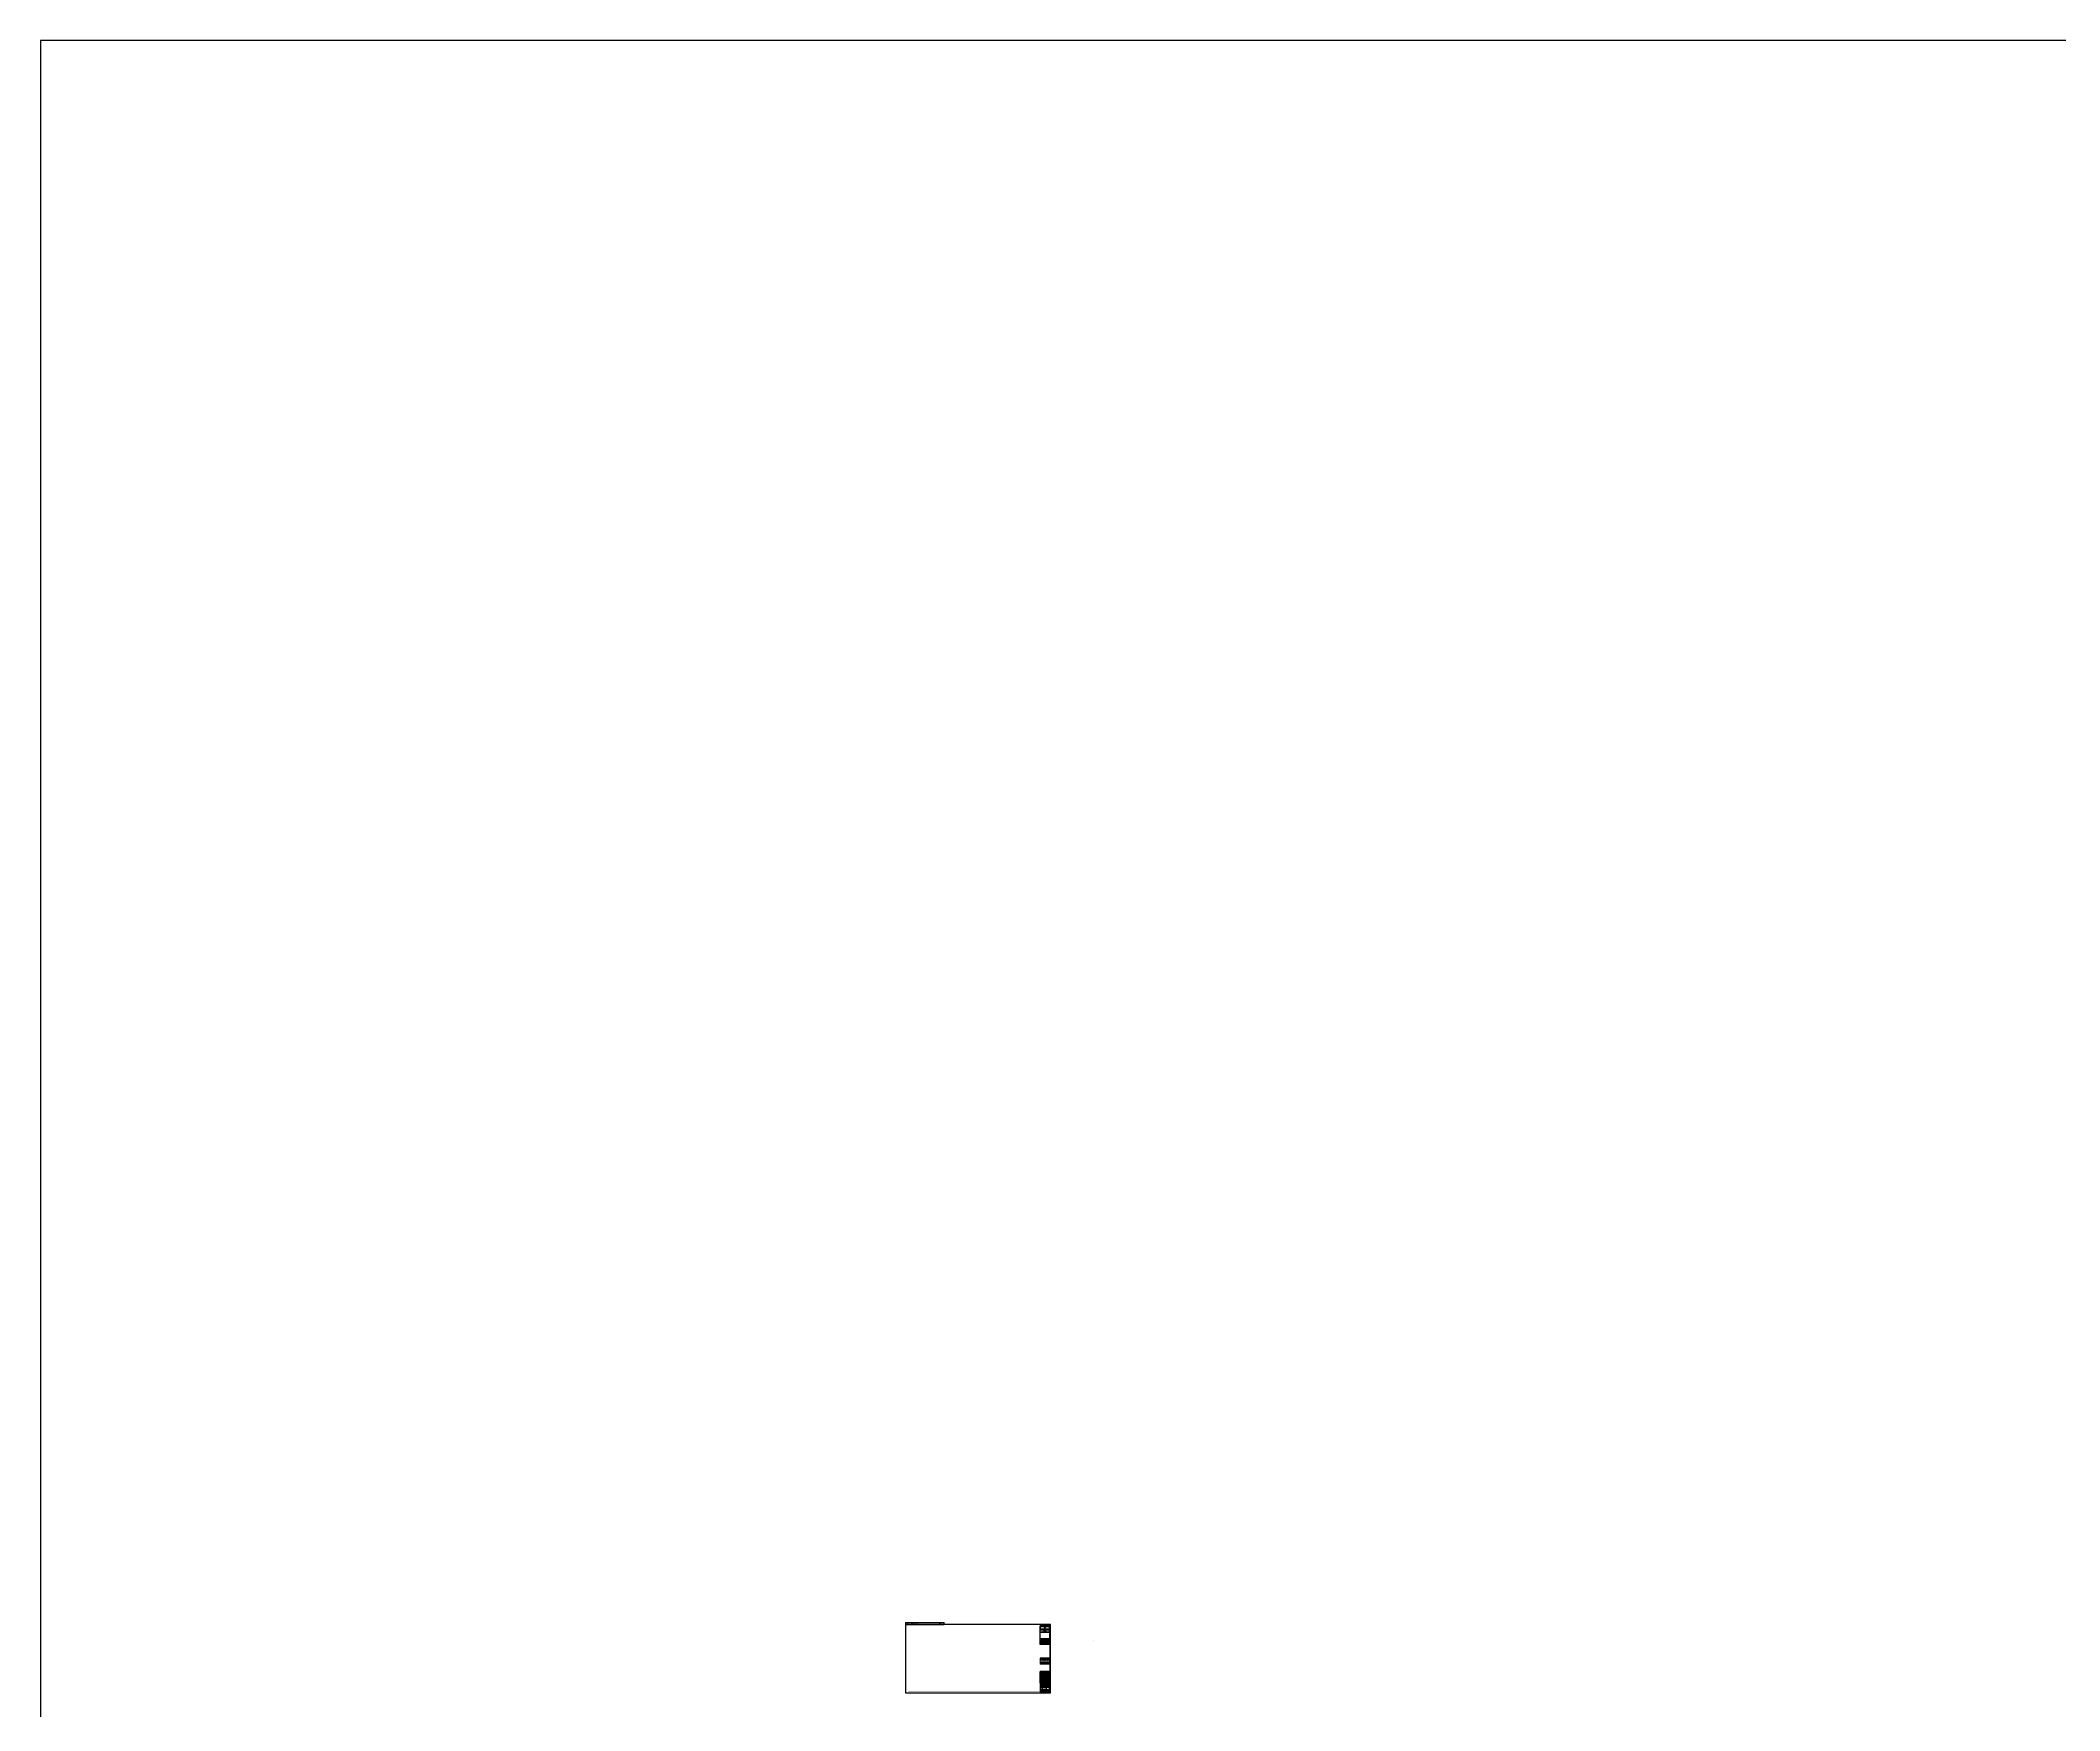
# Model space of a CAD drawing. Extents: x -624355 to 2378000, y 0 to 1700000.
# Drawn here: x 0 to 876823, y 974670 to 1700000 of the extents above; entities that cross this region are included whole.
import ezdxf
from ezdxf.enums import TextEntityAlignment as Align

# ---------------------------------------------------------------- set-up
doc = ezdxf.new("R2010")
doc.units = 0
doc.header["$LTSCALE"] = 1000
doc.header["$MEASUREMENT"] = 0
doc.layers.get('0').update_dxf_attribs({"linetype": 'CONTINUOUS'})
for name, color, linetype in [('C-SHET-LOGO', 7, 'CONTINUOUS'), ('C-SHET-SHET', 144, 'CONTINUOUS'), ('C-XREF-INT', 7, 'CONTINUOUS')]:
    doc.layers.add(name, color=color, linetype=linetype)
doc.layers.add('C-XREF-SLCT', color=7, linetype='CONTINUOUS', plot=False)
doc.layers.add('内框', color=8, linetype='CONTINUOUS', plot=False)
doc.layers.get('C-XREF-INT').off()
doc.styles.add('Acs', font='', dxfattribs={"width": 0.7})
doc.styles.get("Standard").update_dxf_attribs({"font": '', "width": 0.7})
doc.styles.add('STYLEP4', font='GOTHIC.TTF')
doc.styles.add('TH-STYLE1', font='', dxfattribs={"width": 0.7})
doc.styles.add('TH-STYLE2', font='', dxfattribs={"width": 0.7})
doc.styles.add('TH-STYLEP5', font='')
doc.styles.add('TuKuang', font='', dxfattribs={"width": 1.1})
doc.styles.add('黑体', font='simhei.ttf')
doc.styles.get('Acs').set_extended_font_data('SimSun')
doc.styles.get('Standard').set_extended_font_data('SimSun')
doc.styles.get('TH-STYLE1').set_extended_font_data('SimSun')
doc.styles.get('TH-STYLE2').set_extended_font_data('SimSun')
doc.styles.get('TH-STYLEP5').set_extended_font_data('SimSun')
doc.styles.get('TuKuang').set_extended_font_data('SimSun')

# ---------------------------------------------------------------- blocks, each defined once
blk = doc.blocks.new('AcsAcadShareArea')
blk.add_lwpolyline([(0, 0), (118900, 0), (118900, 85000), (0, 85000)], close=True)
at = {"style": 'Acs', "width": 0.8}
blk.add_attdef('唯一编号', (7537, 861), '', height=1000, dxfattribs=at)
blk = doc.blocks.new('THAPE_A1L2_inner')
blk.add_line((1251, 527), (1251, 555))
at = {"layer": '内框'}
for p, q in [((0, 612), (0, 594)), ((0, 612), (336, 612)), ((0, 594), (56, 594)), ((32, 594), (0, 594)), ((96, 594), (32, 594)), ((56, 594), (56, 612)), ((56, 612), (56, 594)), ((56, 594), (298, 594)), ((224, 594), (96, 594)), ((336, 594), (224, 594)), ((298, 594), (298, 612)), ((298, 612), (298, 594)), ((298, 594), (336, 594)), ((336, 594), (336, 612))]:
    blk.add_line(p, q, dxfattribs=at)
blk.add_lwpolyline([(0, 0), (1261, 0), (1261, 594), (0, 594)], close=True, dxfattribs=at)
at = {"layer": '内框', "const_width": 1.4}
blk.add_lwpolyline([(25, 584), (25, 10), (1251, 10), (1251, 584)], close=True, dxfattribs=at)
at = {"layer": '内框', "const_width": 0.5}
blk.add_lwpolyline([(1171, 584), (1171, 10)], dxfattribs=at)
at = {"layer": '内框', "style": '黑体', "width": 0.8}
for s, p in [('内框名称：', (5, 599)), ('A1L2', (302, 599))]:
    blk.add_text(s, height=8, dxfattribs=at).set_placement(p)
blk.add_attdef('内框名称', (59, 599), '', height=8, dxfattribs=at)
blk = doc.blocks.new('TH')
at = {"linetype": 'Continuous'}
h = blk.add_hatch(color=256, dxfattribs=at)
h.dxf.hatch_style = 1
h.paths.add_polyline_path([(2.8, 2.8), (2.8, 3), (1.8, 3), (1.2, 3), (0.2, 3), (0.2, 2.8), (0.2, 2.8), (0.2, 2.6), (0.6, 2.6), (0.8, 2.6), (1.2, 2.6), (1.2, 2.3), (1.2, 2.2), (1.2, 1.9), (0.7, 1.9), (0.5, 1.9), (0, 1.9), (0, 1.5), (0.7, 1.5), (1.1, 1.5), (1.1, 1.5), (1.1, 1.4), (1.1, 1.4), (1, 1.3), (1, 1.3), (1, 1.3), (1, 1.2), (0.9, 1.2), (0.9, 1.1), (0.7, 0.9), (0.7, 0.9), (0.6, 0.8), (0.6, 0.8), (0.5, 0.7), (0.4, 0.7), (0.3, 0.6), (0.3, 0.6), (0.3, 0.6), (0, 0.5), (0, 0), (0.1, 0), (0.2, 0.1), (0.3, 0.1), (0.4, 0.2), (0.4, 0.2), (0.5, 0.2), (0.6, 0.3), (0.6, 0.3), (0.7, 0.3), (0.8, 0.4), (0.9, 0.5), (1, 0.6), (1.1, 0.6), (1.1, 0.7), (1.2, 0.8), (1.3, 0.9), (1.3, 0.9), (1.4, 1.1), (1.4, 1.1), (1.5, 1.2), (1.6, 1.1), (1.6, 1), (1.6, 1), (1.7, 0.9), (1.7, 0.9), (1.9, 0.7), (1.9, 0.6), (2, 0.6), (2.1, 0.5), (2.1, 0.5), (2.2, 0.4), (2.3, 0.3), (2.4, 0.3), (2.4, 0.3), (2.5, 0.2), (2.6, 0.2), (2.6, 0.2), (2.7, 0.1), (2.8, 0.1), (2.8, 0), (3, 0), (3, 0.2), (3, 0.3), (3, 0.5), (2.8, 0.6), (2.7, 0.6), (2.7, 0.6), (2.6, 0.7), (2.6, 0.7), (2.5, 0.7), (2.4, 0.8), (2.4, 0.8), (2.3, 0.9), (2.2, 0.9), (2.2, 1), (2.2, 1), (2.1, 1.1), (2, 1.2), (2, 1.3), (1.9, 1.4), (1.9, 1.4), (1.8, 1.5), (3, 1.5), (3, 1.9), (2.5, 1.9), (2.2, 1.9), (1.7, 1.9), (1.7, 2.6), (2.2, 2.6), (2.4, 2.6), (2.8, 2.6), (2.8, 2.8)])
h = blk.add_hatch(color=256, dxfattribs=at)
h.dxf.hatch_style = 1
h.paths.add_polyline_path([(4.1, 2.6), (4.1, 2.9), (4.1, 3), (4, 3), (3.9, 3), (3.7, 3), (3.7, 2.9), (3.7, 2.9), (3.7, 2.9), (3.7, 2.6), (3.6, 2.6), (3.6, 2.5), (3.6, 2.4), (3.6, 2.3), (3.5, 2.2), (3.5, 2.2), (3.3, 2), (3.3, 1.8), (3.3, 1.8), (3.3, 1.5), (3.5, 1.6), (3.6, 1.7), (3.6, 1.6), (3.6, 1.5), (3.6, 1.3), (4.1, 1.3), (4.1, 1.8), (4.1, 2.1)])
h = blk.add_hatch(color=256, dxfattribs=at)
h.dxf.hatch_style = 1
h.paths.add_polyline_path([(6.3, 0.9), (6.3, 1.1), (5.8, 1.1), (5.6, 1.1), (5.1, 1.1), (5.1, 1.3), (4.6, 1.3), (4.6, 1.1), (3.3, 1.1), (3.3, 0.7), (4.1, 0.7), (4.6, 0.7), (4.6, 0), (5.1, 0), (5.1, 0.7), (5.6, 0.7), (5.8, 0.7), (6.3, 0.7), (6.3, 0.8)])
h = blk.add_hatch(color=256, dxfattribs=at)
h.dxf.hatch_style = 1
h.paths.add_polyline_path([(5.5, 2.2), (5.5, 2.2), (5.5, 2.2), (5.6, 2.3), (5.7, 2.3), (5.8, 2.4), (5.9, 2.5), (5.9, 2.5), (6, 2.6), (6.2, 2.8), (6.2, 2.9), (6.2, 2.9), (6.2, 3), (6, 3), (5.9, 3), (5.7, 3), (5.6, 2.8), (5.6, 2.8), (5.5, 2.7), (5.5, 2.7), (5.4, 2.6), (5.4, 2.6), (5.2, 2.5), (5.2, 2.7), (5.2, 2.8), (5.2, 3), (5, 3), (4.9, 3), (4.8, 3), (4.8, 2.7), (4.8, 2.5), (4.8, 2.2), (4.7, 2.2), (4.7, 2.2), (4.6, 2.2), (4.5, 2.1), (4.5, 2.1), (4.3, 2.1), (4.3, 1.9), (4.3, 1.8), (4.3, 1.7), (4.4, 1.7), (4.5, 1.7), (4.6, 1.7), (4.6, 1.8), (4.7, 1.8), (4.8, 1.8), (4.8, 1.7), (4.8, 1.7), (4.8, 1.7), (4.8, 1.6), (4.8, 1.6), (4.9, 1.6), (4.9, 1.5), (4.9, 1.5), (5, 1.5), (5, 1.5), (5.1, 1.4), (5.5, 1.4), (5.7, 1.4), (6.1, 1.4), (6.1, 1.4), (6.2, 1.5), (6.3, 1.5), (6.3, 1.7), (6.3, 1.7), (6.3, 1.9), (6.2, 1.8), (6.2, 1.8), (6.1, 1.8), (6.1, 1.8), (5.8, 1.8), (5.6, 1.8), (5.4, 1.8), (5.3, 1.8), (5.3, 1.8), (5.2, 1.8), (5.2, 1.9), (5.2, 1.9), (5.2, 1.9), (5.2, 1.9), (5.2, 2), (5.2, 2), (5.3, 2.1), (5.3, 2.1)])
h = blk.add_hatch(color=256, dxfattribs=at)
h.dxf.hatch_style = 1
h.paths.add_polyline_path([(8.2, 2.5), (8.7, 2.5), (9, 2.5), (9, 2.9), (6.8, 2.9), (6.8, 2.5), (7.7, 2.5), (7.7, 1.5), (7.7, 1), (7.7, 0), (8.2, 0), (8.2, 1), (8.2, 1.5)])
h = blk.add_hatch(color=256, dxfattribs=at)
h.dxf.hatch_style = 1
h.paths.add_polyline_path([(9.8, 3), (9.3, 3), (9.3, 2.5), (9.8, 2.5)])
h = blk.add_hatch(color=256, dxfattribs=at)
h.dxf.hatch_style = 1
h.paths.add_polyline_path([(9.8, 2), (9.3, 2), (9.3, 1.2), (9.3, 0), (9.8, 0)])
h = blk.add_hatch(color=256, dxfattribs=at)
h.dxf.hatch_style = 1
h.paths.add_polyline_path([(11.5, 2), (11.5, 2), (11.5, 2), (11.5, 2), (11.5, 2), (11.5, 2), (11.5, 2), (11.4, 2), (11.4, 2), (11.4, 2), (11.4, 2), (11.4, 2), (11.4, 2), (11.4, 2), (11.4, 2), (11.3, 2), (11.3, 2), (11.3, 2), (11.3, 2), (11.3, 2.1), (11.3, 2.1), (11.2, 2.1), (11.2, 2.1), (11.2, 2.1), (11.2, 2.1), (11.1, 2.1), (11.1, 2.1), (10.9, 2.1), (10.9, 2.1), (10.8, 2.1), (10.8, 2.1), (10.7, 2.1), (10.7, 2.1), (10.6, 2.1), (10.6, 2.1), (10.6, 2), (10.6, 2), (10.6, 2), (10.5, 2), (10.5, 2), (10.5, 2), (10.4, 2), (10.4, 2), (10.4, 2), (10.4, 2), (10.4, 2), (10.4, 2), (10.3, 2), (10.3, 2), (10.3, 2), (10.3, 1.6), (10.3, 1.6), (10.3, 1.6), (10.4, 1.6), (10.4, 1.6), (10.4, 1.6), (10.4, 1.6), (10.4, 1.6), (10.4, 1.6), (10.4, 1.6), (10.5, 1.6), (10.5, 1.6), (10.5, 1.6), (10.5, 1.7), (10.5, 1.7), (10.6, 1.7), (10.6, 1.7), (10.6, 1.7), (10.6, 1.7), (10.7, 1.7), (10.8, 1.7), (10.8, 1.7), (10.8, 1.7), (11, 1.7), (11, 1.7), (11.1, 1.7), (11.1, 1.7), (11.1, 1.7), (11.1, 1.7), (11.2, 1.7), (11.2, 1.7), (11.2, 1.7), (11.2, 1.7), (11.2, 1.6), (11.2, 1.6), (11.2, 1.6), (11.2, 1.6), (11.2, 1.6), (11.2, 1.6), (11.2, 1.6), (11.2, 1.6), (11.2, 1.6), (11.3, 1.6), (11.3, 1.6), (11.3, 1.6), (11.3, 1.6), (11.3, 1.6), (11.3, 1.5), (11.3, 1.5), (11.3, 1.5), (11.3, 1.5), (11.3, 1.5), (11.3, 1.4), (11.3, 1.3), (11.2, 1.3), (11.1, 1.3), (10.9, 1.3), (10.9, 1.3), (10.8, 1.3), (10.8, 1.3), (10.7, 1.3), (10.7, 1.3), (10.6, 1.2), (10.6, 1.2), (10.6, 1.2), (10.6, 1.2), (10.6, 1.2), (10.6, 1.2), (10.5, 1.2), (10.5, 1.2), (10.5, 1.2), (10.5, 1.2), (10.5, 1.2), (10.5, 1.2), (10.5, 1.2), (10.4, 1.2), (10.4, 1.2), (10.4, 1.2), (10.4, 1.2), (10.4, 1.2), (10.4, 1.2), (10.4, 1.1), (10.4, 1.1), (10.4, 1.1), (10.3, 1.1), (10.3, 1.1), (10.3, 1.1), (10.3, 1.1), (10.3, 1.1), (10.3, 1.1), (10.3, 1.1), (10.3, 1.1), (10.3, 1.1), (10.3, 1.1), (10.3, 1.1), (10.3, 1.1), (10.3, 1.1), (10.2, 1.1), (10.2, 1.1), (10.2, 1), (10.2, 1), (10.2, 1), (10.2, 1), (10.2, 1), (10.2, 1), (10.2, 1), (10.2, 1), (10.2, 1), (10.2, 1), (10.2, 1), (10.2, 1), (10.2, 1), (10.2, 0.9), (10.1, 0.9), (10.1, 0.9), (10.1, 0.9), (10.1, 0.9), (10.1, 0.9), (10.1, 0.9), (10.1, 0.8), (10.1, 0.8), (10.1, 0.8), (10.1, 0.8), (10.1, 0.8), (10.1, 0.7), (10.1, 0.5), (10.1, 0.5), (10.1, 0.5), (10.1, 0.4), (10.1, 0.4), (10.1, 0.4), (10.1, 0.4), (10.1, 0.4), (10.1, 0.4), (10.1, 0.3), (10.1, 0.3), (10.1, 0.3), (10.1, 0.3), (10.1, 0.3), (10.1, 0.3), (10.2, 0.3), (10.2, 0.3), (10.2, 0.3), (10.2, 0.3), (10.2, 0.2), (10.2, 0.2), (10.2, 0.2), (10.2, 0.2), (10.2, 0.2), (10.2, 0.2), (10.2, 0.2), (10.2, 0.2), (10.2, 0.2), (10.2, 0.2), (10.2, 0.2), (10.2, 0.2), (10.2, 0.2), (10.2, 0.2), (10.3, 0.2), (10.3, 0.2), (10.3, 0.1), (10.3, 0.1), (10.3, 0.1), (10.3, 0.1), (10.3, 0.1), (10.3, 0.1), (10.3, 0.1), (10.3, 0.1), (10.3, 0.1), (10.3, 0.1), (10.3, 0.1), (10.4, 0.1), (10.4, 0.1), (10.4, 0.1), (10.4, 0.1), (10.4, 0.1), (10.4, 0.1), (10.4, 0), (10.4, 0), (10.4, 0), (10.5, 0), (10.5, 0), (10.5, 0), (10.5, 0), (10.5, 0), (10.6, 0), (10.8, 0), (10.9, 0), (10.9, 0), (11, 0), (11, 0), (11, 0), (11.1, 0), (11.1, 0), (11.1, 0.1), (11.1, 0.1), (11.1, 0.1), (11.1, 0.1), (11.1, 0.1), (11.1, 0.1), (11.1, 0.1), (11.2, 0.1), (11.2, 0.1), (11.2, 0.1), (11.2, 0.1), (11.2, 0.1), (11.2, 0.1), (11.2, 0.1), (11.2, 0.1), (11.2, 0.1), (11.2, 0.1), (11.2, 0.1), (11.3, 0.2), (11.3, 0.2), (11.3, 0.2), (11.3, 0.2), (11.3, 0.2), (11.3, 0.2), (11.3, 0.2), (11.3, 0.2), (11.3, 0.2), (11.4, 0.2), (11.4, 0), (11.8, 0), (11.8, 1.3), (11.8, 1.3), (11.8, 1.4), (11.8, 1.4), (11.8, 1.5), (11.8, 1.5), (11.8, 1.5), (11.8, 1.5), (11.8, 1.5), (11.8, 1.6), (11.8, 1.6), (11.8, 1.6), (11.8, 1.6), (11.7, 1.6), (11.7, 1.6), (11.7, 1.7), (11.7, 1.7), (11.7, 1.7), (11.7, 1.7), (11.7, 1.7), (11.7, 1.7), (11.7, 1.7), (11.7, 1.7), (11.7, 1.8), (11.7, 1.8), (11.7, 1.8), (11.7, 1.8), (11.7, 1.8), (11.7, 1.8), (11.7, 1.8), (11.7, 1.8), (11.6, 1.8), (11.6, 1.8), (11.6, 1.8), (11.6, 1.8), (11.6, 1.9), (11.6, 1.9), (11.6, 1.9), (11.6, 1.9), (11.6, 1.9), (11.6, 1.9), (11.6, 1.9), (11.6, 1.9), (11.6, 1.9), (11.6, 1.9), (11.6, 1.9), (11.5, 1.9), (11.5, 1.9), (11.5, 1.9), (11.5, 1.9)])
h.paths.add_polyline_path([(11, 0.9), (11.3, 0.9), (11.3, 0.8), (11.3, 0.7), (11.3, 0.7), (11.3, 0.7), (11.3, 0.7), (11.3, 0.6), (11.3, 0.6), (11.2, 0.6), (11.2, 0.6), (11.2, 0.6), (11.2, 0.6), (11.2, 0.6), (11.2, 0.6), (11.2, 0.6), (11.2, 0.6), (11.2, 0.5), (11.2, 0.5), (11.2, 0.5), (11.2, 0.5), (11.2, 0.5), (11.2, 0.5), (11.2, 0.5), (11.2, 0.5), (11.2, 0.5), (11.2, 0.5), (11.1, 0.5), (11.1, 0.5), (11.1, 0.5), (11.1, 0.5), (11.1, 0.5), (11.1, 0.5), (11.1, 0.5), (11, 0.4), (11, 0.4), (11, 0.4), (10.9, 0.4), (10.9, 0.4), (10.8, 0.4), (10.8, 0.4), (10.8, 0.4), (10.7, 0.4), (10.7, 0.4), (10.7, 0.4), (10.7, 0.5), (10.7, 0.5), (10.6, 0.5), (10.6, 0.5), (10.6, 0.5), (10.6, 0.5), (10.6, 0.5), (10.6, 0.5), (10.6, 0.5), (10.6, 0.5), (10.6, 0.5), (10.6, 0.6), (10.6, 0.6), (10.6, 0.6), (10.6, 0.7), (10.6, 0.7), (10.6, 0.7), (10.6, 0.7), (10.6, 0.7), (10.6, 0.7), (10.6, 0.8), (10.6, 0.8), (10.6, 0.8), (10.6, 0.8), (10.6, 0.8), (10.6, 0.8), (10.6, 0.8), (10.6, 0.8), (10.6, 0.8), (10.7, 0.8), (10.7, 0.8), (10.7, 0.8), (10.7, 0.9), (10.7, 0.9), (10.8, 0.9), (10.8, 0.9), (10.8, 0.9), (10.8, 0.9), (10.9, 0.9), (10.9, 0.9), (11, 0.9)], flags=16)
h = blk.add_hatch(color=256, dxfattribs=at)
h.dxf.hatch_style = 1
h.paths.add_polyline_path([(12.7, 1.5), (12.7, 1.5), (12.7, 1.5), (12.7, 1.5), (12.7, 1.5), (12.7, 1.5), (12.7, 1.5), (12.7, 1.5), (12.7, 1.5), (12.8, 1.6), (12.8, 1.6), (12.8, 1.6), (12.8, 1.6), (12.8, 1.6), (12.8, 1.6), (12.8, 1.6), (12.8, 1.6), (12.8, 1.6), (12.8, 1.6), (12.9, 1.6), (12.9, 1.7), (12.9, 1.7), (12.9, 1.7), (12.9, 1.7), (12.9, 1.7), (12.9, 1.7), (12.9, 1.7), (13, 1.7), (13, 1.7), (13.1, 1.7), (13.1, 1.7), (13.2, 1.7), (13.2, 1.7), (13.2, 1.7), (13.3, 1.7), (13.3, 1.7), (13.3, 1.7), (13.3, 1.7), (13.3, 1.7), (13.3, 1.7), (13.3, 1.7), (13.3, 1.7), (13.3, 1.7), (13.3, 1.6), (13.3, 1.6), (13.4, 1.6), (13.4, 1.6), (13.4, 1.6), (13.4, 1.6), (13.4, 1.6), (13.4, 1.6), (13.4, 1.6), (13.4, 1.6), (13.4, 1.6), (13.4, 1.6), (13.4, 1.6), (13.4, 1.6), (13.4, 1.5), (13.4, 1.5), (13.4, 1.4), (13.4, 0), (13.9, 0), (13.9, 1.4), (13.9, 1.5), (13.9, 1.5), (13.9, 1.6), (13.9, 1.6), (13.9, 1.6), (13.9, 1.6), (13.9, 1.7), (13.9, 1.7), (13.9, 1.7), (13.9, 1.7), (13.9, 1.7), (13.9, 1.7), (13.9, 1.7), (13.9, 1.7), (13.9, 1.8), (13.9, 1.8), (13.8, 1.8), (13.8, 1.8), (13.8, 1.8), (13.8, 1.8), (13.8, 1.8), (13.8, 1.8), (13.8, 1.8), (13.8, 1.8), (13.8, 1.8), (13.8, 1.8), (13.8, 1.9), (13.8, 1.9), (13.8, 1.9), (13.8, 1.9), (13.8, 1.9), (13.8, 1.9), (13.8, 1.9), (13.8, 1.9), (13.8, 1.9), (13.7, 1.9), (13.7, 1.9), (13.7, 1.9), (13.7, 1.9), (13.7, 1.9), (13.7, 1.9), (13.7, 1.9), (13.7, 1.9), (13.7, 2), (13.7, 2), (13.7, 2), (13.7, 2), (13.7, 2), (13.7, 2), (13.6, 2), (13.6, 2), (13.6, 2), (13.6, 2), (13.6, 2), (13.6, 2), (13.6, 2), (13.6, 2), (13.6, 2), (13.6, 2), (13.5, 2), (13.5, 2), (13.5, 2), (13.5, 2.1), (13.4, 2.1), (13.4, 2.1), (13.4, 2.1), (13.4, 2.1), (13.3, 2.1), (13.3, 2.1), (13.2, 2.1), (13.1, 2.1), (13.1, 2.1), (13, 2.1), (13, 2.1), (13, 2.1), (13, 2.1), (13, 2), (13, 2), (12.9, 2), (12.9, 2), (12.9, 2), (12.9, 2), (12.9, 2), (12.9, 2), (12.9, 2), (12.9, 2), (12.8, 2), (12.8, 2), (12.8, 2), (12.8, 2), (12.8, 2), (12.8, 2), (12.8, 2), (12.8, 2), (12.8, 1.9), (12.7, 1.9), (12.7, 1.9), (12.7, 1.9), (12.7, 1.9), (12.7, 1.9), (12.7, 1.9), (12.7, 2), (12.2, 2), (12.2, 0), (12.7, 0)])
h = blk.add_hatch(color=256, dxfattribs=at)
h.dxf.hatch_style = 1
h.paths.add_polyline_path([(15.2, 1.7), (15.2, 1.7), (15.3, 1.7), (15.3, 1.7), (15.3, 1.7), (15.4, 1.7), (15.4, 1.7), (15.4, 1.7), (15.4, 1.7), (15.4, 1.7), (15.5, 1.7), (15.5, 1.6), (15.5, 1.6), (15.5, 1.6), (15.5, 1.6), (15.5, 1.6), (15.5, 1.6), (15.5, 1.6), (15.5, 1.6), (15.5, 1.6), (15.5, 1.6), (15.5, 1.6), (15.5, 1.6), (15.5, 1.5), (15.5, 1.5), (15.5, 0), (16, 0), (16, 1.5), (16, 1.5), (16, 1.6), (16, 1.6), (16, 1.6), (16, 1.6), (16, 1.7), (16, 1.7), (16, 1.7), (16, 1.7), (16, 1.7), (16, 1.7), (16, 1.8), (16, 1.8), (15.9, 1.8), (15.9, 1.8), (15.9, 1.8), (15.9, 1.8), (15.9, 1.8), (15.9, 1.8), (15.9, 1.9), (15.9, 1.9), (15.9, 1.9), (15.9, 1.9), (15.9, 1.9), (15.9, 1.9), (15.9, 1.9), (15.9, 1.9), (15.9, 1.9), (15.9, 1.9), (15.9, 1.9), (15.9, 1.9), (15.9, 1.9), (15.9, 1.9), (15.8, 1.9), (15.8, 1.9), (15.8, 1.9), (15.8, 2), (15.8, 2), (15.8, 2), (15.8, 2), (15.7, 2), (15.7, 2), (15.7, 2), (15.7, 2), (15.7, 2), (15.7, 2), (15.7, 2), (15.6, 2), (15.6, 2.1), (15.6, 2.1), (15.6, 2.1), (15.6, 2.1), (15.5, 2.1), (15.5, 2.1), (15.4, 2.1), (15.3, 2.1), (15.3, 2.1), (15.2, 2.1), (15.2, 2.1), (15.2, 2.1), (15.2, 2.1), (15.1, 2.1), (15.1, 2.1), (15.1, 2), (15.1, 2), (15, 2), (15, 2), (15, 2), (15, 2), (15, 2), (15, 2), (14.9, 2), (14.9, 2), (14.9, 2), (14.9, 2), (14.9, 2), (14.9, 1.9), (14.9, 1.9), (14.9, 1.9), (14.8, 1.9), (14.8, 1.9), (14.8, 1.9), (14.8, 1.9), (14.8, 1.9), (14.8, 2.9), (14.3, 2.9), (14.3, 0), (14.8, 0), (14.8, 1.4), (14.8, 1.5), (14.8, 1.5), (14.8, 1.5), (14.9, 1.5), (14.9, 1.6), (14.9, 1.6), (14.9, 1.6), (14.9, 1.6), (14.9, 1.6), (14.9, 1.6), (14.9, 1.6), (14.9, 1.6), (14.9, 1.6), (14.9, 1.6), (14.9, 1.6), (14.9, 1.6), (14.9, 1.6), (14.9, 1.6), (14.9, 1.6), (15, 1.6), (15, 1.6), (15, 1.6), (15, 1.7), (15, 1.7), (15, 1.7), (15.1, 1.7), (15.1, 1.7), (15.1, 1.7)])
h = blk.add_hatch(color=256, dxfattribs=at)
h.dxf.hatch_style = 1
h.paths.add_polyline_path([(16.9, 2), (16.4, 2), (16.4, 0.6), (16.4, 0.6), (16.4, 0.6), (16.4, 0.5), (16.4, 0.5), (16.4, 0.4), (16.4, 0.4), (16.5, 0.4), (16.5, 0.4), (16.5, 0.4), (16.5, 0.4), (16.5, 0.4), (16.5, 0.3), (16.5, 0.3), (16.5, 0.3), (16.5, 0.3), (16.5, 0.3), (16.5, 0.3), (16.5, 0.3), (16.5, 0.3), (16.5, 0.3), (16.5, 0.3), (16.5, 0.2), (16.6, 0.2), (16.6, 0.2), (16.6, 0.2), (16.6, 0.2), (16.6, 0.2), (16.6, 0.2), (16.6, 0.2), (16.6, 0.2), (16.6, 0.2), (16.6, 0.2), (16.6, 0.2), (16.6, 0.2), (16.6, 0.2), (16.6, 0.2), (16.6, 0.2), (16.6, 0.2), (16.6, 0.2), (16.6, 0.2), (16.6, 0.1), (16.7, 0.1), (16.7, 0.1), (16.7, 0.1), (16.7, 0.1), (16.7, 0.1), (16.7, 0.1), (16.7, 0.1), (16.7, 0.1), (16.7, 0.1), (16.7, 0.1), (16.8, 0.1), (16.8, 0.1), (16.8, 0.1), (16.8, 0.1), (16.8, 0.1), (16.8, 0.1), (16.8, 0), (16.8, 0), (16.8, 0), (16.8, 0), (16.9, 0), (16.9, 0), (16.9, 0), (16.9, 0), (16.9, 0), (17, 0), (17, 0), (17.1, 0), (17.1, 0), (17.2, 0), (17.2, 0), (17.3, 0), (17.3, 0), (17.3, 0), (17.3, 0), (17.4, 0), (17.4, 0), (17.4, 0), (17.4, 0), (17.4, 0), (17.4, 0), (17.5, 0.1), (17.5, 0.1), (17.5, 0.1), (17.5, 0.1), (17.5, 0.1), (17.5, 0.1), (17.5, 0.1), (17.6, 0.1), (17.6, 0.1), (17.6, 0.1), (17.6, 0.1), (17.6, 0.1), (17.6, 0.1), (17.6, 0.1), (17.6, 0.2), (17.7, 0.2), (17.7, 0.2), (17.7, 0.2), (17.7, 0), (18.2, 0), (18.2, 2), (17.7, 2), (17.7, 0.6), (17.6, 0.6), (17.6, 0.6), (17.6, 0.6), (17.6, 0.5), (17.6, 0.5), (17.6, 0.5), (17.6, 0.5), (17.6, 0.5), (17.6, 0.5), (17.6, 0.5), (17.6, 0.5), (17.6, 0.5), (17.6, 0.5), (17.6, 0.5), (17.6, 0.5), (17.6, 0.5), (17.6, 0.5), (17.6, 0.5), (17.6, 0.5), (17.5, 0.5), (17.5, 0.4), (17.5, 0.4), (17.5, 0.4), (17.5, 0.4), (17.5, 0.4), (17.5, 0.4), (17.5, 0.4), (17.5, 0.4), (17.4, 0.4), (17.4, 0.4), (17.4, 0.4), (17.4, 0.4), (17.4, 0.4), (17.3, 0.4), (17.2, 0.4), (17.2, 0.4), (17.1, 0.4), (17.1, 0.4), (17.1, 0.4), (17.1, 0.4), (17.1, 0.4), (17.1, 0.4), (17.1, 0.4), (17, 0.4), (17, 0.4), (17, 0.4), (17, 0.4), (17, 0.4), (17, 0.4), (17, 0.4), (17, 0.5), (17, 0.5), (17, 0.5), (17, 0.5), (17, 0.5), (17, 0.5), (17, 0.5), (16.9, 0.5), (16.9, 0.5), (16.9, 0.6)])
h = blk.add_hatch(color=256, dxfattribs=at)
h.dxf.hatch_style = 1
h.paths.add_polyline_path([(20.2, 1.2), (20.2, 1.3), (20.2, 1.4), (20.2, 1.4), (20.2, 1.4), (20.2, 1.5), (20.1, 1.5), (20.1, 1.5), (20.1, 1.6), (20.1, 1.6), (20.1, 1.6), (20.1, 1.6), (20.1, 1.6), (20.1, 1.6), (20.1, 1.7), (20.1, 1.7), (20.1, 1.7), (20.1, 1.7), (20.1, 1.7), (20.1, 1.7), (20.1, 1.7), (20.1, 1.7), (20.1, 1.7), (20.1, 1.7), (20.1, 1.8), (20.1, 1.8), (20, 1.8), (20, 1.8), (20, 1.8), (20, 1.8), (20, 1.8), (20, 1.8), (20, 1.8), (20, 1.8), (20, 1.8), (20, 1.8), (20, 1.8), (20, 1.9), (20, 1.9), (20, 1.9), (20, 1.9), (20, 1.9), (20, 1.9), (20, 1.9), (20, 1.9), (19.9, 1.9), (19.9, 1.9), (19.9, 1.9), (19.9, 1.9), (19.9, 1.9), (19.9, 1.9), (19.9, 1.9), (19.9, 1.9), (19.9, 1.9), (19.9, 1.9), (19.9, 1.9), (19.9, 1.9), (19.9, 2), (19.9, 2), (19.9, 2), (19.9, 2), (19.8, 2), (19.8, 2), (19.8, 2), (19.8, 2), (19.8, 2), (19.8, 2), (19.8, 2), (19.8, 2), (19.8, 2), (19.8, 2), (19.7, 2), (19.7, 2), (19.7, 2), (19.7, 2), (19.7, 2), (19.6, 2.1), (19.6, 2.1), (19.6, 2.1), (19.6, 2.1), (19.5, 2.1), (19.5, 2.1), (19.4, 2.1), (19.4, 2.1), (19.3, 2.1), (19.3, 2.1), (19.2, 2.1), (19.2, 2.1), (19.1, 2.1), (19.1, 2.1), (19, 2.1), (19, 2.1), (19, 2), (18.9, 2), (18.9, 2), (18.9, 2), (18.9, 2), (18.8, 2), (18.8, 2), (18.8, 2), (18.8, 2), (18.8, 2), (18.7, 2), (18.7, 2), (18.7, 2), (18.7, 2), (18.7, 2), (18.7, 1.6), (18.7, 1.6), (18.7, 1.6), (18.7, 1.6), (18.7, 1.6), (18.8, 1.6), (18.8, 1.6), (18.8, 1.6), (18.8, 1.6), (18.8, 1.6), (18.8, 1.6), (18.9, 1.6), (18.9, 1.7), (18.9, 1.7), (18.9, 1.7), (19, 1.7), (19, 1.7), (19, 1.7), (19.1, 1.7), (19.1, 1.7), (19.2, 1.7), (19.2, 1.7), (19.3, 1.7), (19.4, 1.7), (19.4, 1.7), (19.5, 1.7), (19.5, 1.7), (19.5, 1.7), (19.5, 1.7), (19.5, 1.7), (19.5, 1.7), (19.6, 1.7), (19.6, 1.7), (19.6, 1.6), (19.6, 1.6), (19.6, 1.6), (19.6, 1.6), (19.6, 1.6), (19.6, 1.6), (19.6, 1.6), (19.6, 1.6), (19.6, 1.6), (19.6, 1.6), (19.6, 1.6), (19.6, 1.6), (19.6, 1.6), (19.6, 1.5), (19.6, 1.5), (19.7, 1.5), (19.7, 1.5), (19.7, 1.5), (19.7, 1.5), (19.7, 1.4), (19.7, 1.4), (19.7, 1.3), (19.7, 1.3), (19.5, 1.3), (19.4, 1.3), (19.2, 1.3), (19.2, 1.3), (19.1, 1.3), (19.1, 1.3), (19.1, 1.3), (19.1, 1.3), (19, 1.2), (19, 1.2), (19, 1.2), (19, 1.2), (18.9, 1.2), (18.9, 1.2), (18.9, 1.2), (18.9, 1.2), (18.9, 1.2), (18.9, 1.2), (18.8, 1.2), (18.8, 1.2), (18.8, 1.2), (18.8, 1.2), (18.8, 1.2), (18.8, 1.2), (18.8, 1.2), (18.8, 1.2), (18.8, 1.2), (18.7, 1.1), (18.7, 1.1), (18.7, 1.1), (18.7, 1.1), (18.7, 1.1), (18.7, 1.1), (18.7, 1.1), (18.7, 1.1), (18.7, 1.1), (18.7, 1.1), (18.6, 1.1), (18.6, 1.1), (18.6, 1.1), (18.6, 1.1), (18.6, 1.1), (18.6, 1.1), (18.6, 1.1), (18.6, 1.1), (18.6, 1), (18.6, 1), (18.6, 1), (18.6, 1), (18.6, 1), (18.6, 1), (18.6, 1), (18.6, 1), (18.6, 1), (18.6, 1), (18.6, 1), (18.6, 1), (18.5, 1), (18.5, 1), (18.5, 1), (18.5, 1), (18.5, 1), (18.5, 0.9), (18.5, 0.9), (18.5, 0.9), (18.5, 0.9), (18.5, 0.9), (18.5, 0.9), (18.5, 0.9), (18.5, 0.9), (18.5, 0.8), (18.5, 0.8), (18.5, 0.8), (18.5, 0.8), (18.5, 0.8), (18.5, 0.8), (18.4, 0.7), (18.4, 0.7), (18.4, 0.7), (18.4, 0.7), (18.4, 0.6), (18.4, 0.6), (18.4, 0.5), (18.4, 0.5), (18.5, 0.5), (18.5, 0.5), (18.5, 0.4), (18.5, 0.4), (18.5, 0.4), (18.5, 0.4), (18.5, 0.4), (18.5, 0.3), (18.5, 0.3), (18.5, 0.3), (18.5, 0.3), (18.5, 0.3), (18.5, 0.3), (18.5, 0.3), (18.5, 0.3), (18.5, 0.3), (18.5, 0.2), (18.6, 0.2), (18.6, 0.2), (18.6, 0.2), (18.6, 0.2), (18.6, 0.2), (18.6, 0.2), (18.6, 0.2), (18.6, 0.2), (18.6, 0.2), (18.6, 0.2), (18.6, 0.2), (18.6, 0.2), (18.6, 0.1), (18.6, 0.1), (18.6, 0.1), (18.6, 0.1), (18.7, 0.1), (18.7, 0.1), (18.7, 0.1), (18.7, 0.1), (18.7, 0.1), (18.7, 0.1), (18.7, 0.1), (18.7, 0.1), (18.7, 0.1), (18.7, 0.1), (18.7, 0.1), (18.7, 0.1), (18.7, 0.1), (18.7, 0.1), (18.8, 0.1), (18.8, 0.1), (18.8, 0), (18.8, 0), (18.8, 0), (18.8, 0), (18.8, 0), (18.8, 0), (18.9, 0), (18.9, 0), (18.9, 0), (18.9, 0), (19, 0), (19, 0), (19.2, 0), (19.2, 0), (19.2, 0), (19.3, 0), (19.3, 0), (19.3, 0), (19.4, 0), (19.4, 0), (19.4, 0), (19.4, 0), (19.4, 0), (19.4, 0), (19.4, 0.1), (19.4, 0.1), (19.5, 0.1), (19.5, 0.1), (19.5, 0.1), (19.5, 0.1), (19.5, 0.1), (19.5, 0.1), (19.5, 0.1), (19.5, 0.1), (19.6, 0.1), (19.6, 0.1), (19.6, 0.1), (19.6, 0.1), (19.6, 0.1), (19.6, 0.1), (19.6, 0.1), (19.6, 0.1), (19.6, 0.2), (19.6, 0.2), (19.6, 0.2), (19.6, 0.2), (19.6, 0.2), (19.6, 0.2), (19.7, 0.2), (19.7, 0.2), (19.7, 0.2), (19.7, 0.2), (19.7, 0.2), (19.7, 0.2), (19.7, 0.2), (19.7, 0.2), (19.7, 0.2), (19.7, 0.2), (19.7, 0.2), (19.7, 0.2), (19.7, 0), (20.2, 0)])
h.paths.add_polyline_path([(18.9, 0.7), (18.9, 0.7), (18.9, 0.7), (18.9, 0.7), (19, 0.7), (19, 0.8), (19, 0.8), (19, 0.8), (19, 0.8), (19, 0.8), (19, 0.8), (19, 0.8), (19, 0.8), (19, 0.8), (19, 0.8), (19, 0.8), (19, 0.8), (19, 0.8), (19, 0.8), (19, 0.8), (19.1, 0.8), (19.1, 0.8), (19.1, 0.9), (19.1, 0.9), (19.1, 0.9), (19.1, 0.9), (19.2, 0.9), (19.2, 0.9), (19.2, 0.9), (19.3, 0.9), (19.4, 0.9), (19.4, 0.9), (19.5, 0.9), (19.6, 0.9), (19.6, 0.9), (19.7, 0.9), (19.7, 0.8), (19.7, 0.8), (19.7, 0.7), (19.7, 0.7), (19.7, 0.7), (19.6, 0.7), (19.6, 0.7), (19.6, 0.6), (19.6, 0.6), (19.6, 0.6), (19.6, 0.6), (19.6, 0.6), (19.6, 0.6), (19.6, 0.6), (19.6, 0.6), (19.6, 0.6), (19.6, 0.6), (19.6, 0.6), (19.6, 0.5), (19.6, 0.5), (19.6, 0.5), (19.6, 0.5), (19.6, 0.5), (19.6, 0.5), (19.6, 0.5), (19.5, 0.5), (19.5, 0.5), (19.5, 0.5), (19.5, 0.5), (19.5, 0.5), (19.5, 0.5), (19.5, 0.5), (19.5, 0.5), (19.5, 0.5), (19.5, 0.5), (19.5, 0.5), (19.5, 0.5), (19.4, 0.5), (19.4, 0.4), (19.4, 0.4), (19.3, 0.4), (19.3, 0.4), (19.2, 0.4), (19.2, 0.4), (19.1, 0.4), (19.1, 0.4), (19.1, 0.4), (19, 0.4), (19, 0.4), (19, 0.5), (19, 0.5), (19, 0.5), (19, 0.5), (19, 0.5), (19, 0.5), (19, 0.5), (19, 0.5), (19, 0.5), (19, 0.5), (19, 0.5), (19, 0.5), (19, 0.5), (19, 0.5), (18.9, 0.6), (18.9, 0.6), (18.9, 0.6), (18.9, 0.6)], flags=16)
blk = doc.blocks.new('LOGO2014')
blk.add_line((80, 44), (80, 31))
at = {"lineweight": 9}
for points in [[(80, 0), (0, 0), (0, 44), (80, 44), (80, 0)], [(0, 31), (80, 31)], [(0, 26), (80, 26)], [(0, 16), (80, 16)], [(0, 7), (80, 7)]]:
    blk.add_lwpolyline(points, dxfattribs=at)
at = {"const_width": 0.5}
blk.add_lwpolyline([(80, 0), (0, 0), (0, 44), (80, 44)], close=True, dxfattribs=at)
blk.add_lwpolyline([(0, 7), (80, 7)], dxfattribs=at)
at = {"linetype": 'Continuous', "xscale": 2.207590749970477, "yscale": 2.207590749970477, "zscale": 2.207590749970477}
blk.add_blockref('TH', (18, 34), dxfattribs=at)
at = {"attachment_point": 7}
for s, insert, char_height, style in [('{\\fSTXihei|b0|i0|c0|p34;27F, 1800 Zhongshan West Rd.  Shanghai 200235,PRC}', (4, 9), 1.5, 'TH-STYLEP5'), ('{\\W1;\\T0.9;www.thape.com}', (27, 27), 2.65, 'TH-STYLE2'), ('{\\fSTXihei|b0|i0|c0|p34;A131002117}', (60, 9), 2, 'TH-STYLEP5')]:
    blk.add_mtext(s, dxfattribs=dict(at, insert=insert, char_height=char_height, style=style))
for s, insert, char_height, width, attachment_point, style in [('{\\fSimHei|b1|i0|c134|p2;\\W1;\\T1.1;上 海 天 华 建 筑 设 计 有 限 公 司}', (40, 23), 2.7, 80.95, 5, 'TH-STYLE2'), ('{\\fSTXihei|b0|i0|c134|p2;所有施工图蓝图须加盖本公司施工图用图章后为有效施工图}', (5, 5), 2.02, 75.85, 1, 'TH-STYLEP5'), ('{\\fSTXihei|b0|i0|c134|p2;中国   上海市  中山西路1800号  兆丰环球大厦27楼}', (6, 15), 1.5, 75.85, 1, 'TH-STYLEP5'), ('{\\fSTXihei|b0|i0|c204|p2;\\T0.95;Tian\\fSTXihei|b0|i0|c238|p2; \\fSTXihei|b0|i0|c204|p2; Hua\\fSTXihei|b0|i0|c238|p2; \\fSTXihei|b0|i0|c204|p2; Architecture \\fSTXihei|b0|i0|c238|p2; \\fSTXihei|b0|i0|c204|p2;Planning \\fSTXihei|b0|i0|c238|p2; \\fSTXihei|b0|i0|c204|p2;& \\fSTXihei|b0|i0|c238|p2; \\fSTXihei|b0|i0|c204|p2;Engineering\\fSTXihei|b0|i0|c238|p2; \\fSTXihei|b0|i0|c204|p2; Limited}', (40, 19), 1.5, 54.8, 5, 'TH-STYLEP5'), ('{\\fSTXihei|b0|i0|c134|p2;设计证号 \\H0.8511x;Licence NO.}', (59, 15), 1.5, 37.01, 1, 'TH-STYLEP5')]:
    blk.add_mtext(s, dxfattribs=dict(insert=insert, char_height=char_height, width=width, attachment_point=attachment_point, style=style))
blk = doc.blocks.new('201311_THAPE_A1L2')
for p, q in [((1171, 576), (1251, 576)), ((1171, 548), (1251, 548)), ((1251, 527), (1251, 555)), ((1171, 462), (1251, 462)), ((1171, 457), (1251, 457)), ((1171, 452), (1251, 452)), ((1171, 447), (1251, 447)), ((1171, 442), (1251, 442)), ((1171, 437), (1251, 437)), ((1171, 432), (1251, 432)), ((1171, 427), (1251, 427)), ((1191, 462), (1191, 422)), ((1221, 462), (1221, 422)), ((1191, 301), (1191, 293)), ((1191, 187), (1191, 179)), ((1191, 179), (1191, 171)), ((1191, 171), (1191, 163)), ((1191, 163), (1191, 155)), ((1191, 155), (1191, 147)), ((1191, 147), (1191, 139)), ((1191, 139), (1191, 131)), ((1191, 122), (1191, 114)), ((1191, 114), (1191, 106)), ((1191, 106), (1191, 98)), ((1191, 98), (1191, 90)), ((1191, 90), (1191, 74)), ((1191, 74), (1191, 66)), ((1191, 66), (1191, 58)), ((1191, 50), (1191, 58)), ((1191, 50), (1191, 26)), ((1191, 26), (1191, 18)), ((1191, 18), (1191, 10)), ((1211, 82), (1211, 74)), ((1231, 122), (1231, 114)), ((1231, 114), (1231, 106)), ((1231, 106), (1231, 98)), ((1231, 98), (1231, 90)), ((1231, 90), (1231, 74)), ((1231, 74), (1231, 66)), ((1231, 66), (1231, 58))]:
    blk.add_line(p, q)
for points in [[(0, 0), (1261, 0), (1261, 594), (0, 594)], [(1251, 528), (1171, 528), (1171, 584), (1251, 584)], [(1171, 584), (1171, 556), (1251, 556), (1251, 584)], [(1251, 470), (1171, 470), (1171, 528), (1251, 528)], [(1251, 422), (1171, 422), (1171, 470), (1251, 470)], [(1171, 301), (1171, 293), (1251, 293), (1251, 301)], [(1171, 187), (1171, 179), (1251, 179), (1251, 187)], [(1251, 131), (1171, 131), (1171, 187), (1251, 187)], [(1171, 179), (1171, 171), (1251, 171), (1251, 179)], [(1171, 171), (1171, 163), (1251, 163), (1251, 171)], [(1171, 163), (1171, 155), (1251, 155), (1251, 163)], [(1171, 155), (1171, 147), (1251, 147), (1251, 155)], [(1171, 147), (1171, 139), (1251, 139), (1251, 147)], [(1171, 139), (1171, 131), (1251, 131), (1251, 139)], [(1251, 82), (1171, 82), (1171, 131), (1251, 131)], [(1171, 122), (1171, 114), (1211, 114), (1211, 122)], [(1171, 114), (1171, 106), (1211, 106), (1211, 114)], [(1171, 106), (1171, 98), (1211, 98), (1211, 106)], [(1171, 98), (1171, 90), (1211, 90), (1211, 98)], [(1171, 90), (1171, 82), (1211, 82), (1211, 90)], [(1171, 74), (1171, 66), (1211, 66), (1211, 74)], [(1171, 66), (1171, 58), (1211, 58), (1211, 66)], [(1171, 58), (1171, 50), (1251, 50), (1251, 58)], [(1171, 50), (1171, 26), (1251, 26), (1251, 50)], [(1171, 26), (1171, 18), (1251, 18), (1251, 26)], [(1171, 18), (1171, 10), (1251, 10), (1251, 18)], [(1211, 122), (1211, 114), (1251, 114), (1251, 122)], [(1211, 114), (1211, 106), (1251, 106), (1251, 114)], [(1211, 106), (1211, 98), (1251, 98), (1251, 106)], [(1211, 98), (1211, 90), (1251, 90), (1251, 98)], [(1211, 90), (1211, 82), (1251, 82), (1251, 90)], [(1211, 74), (1211, 66), (1251, 66), (1251, 74)], [(1211, 66), (1211, 58), (1251, 58), (1251, 66)]]:
    blk.add_lwpolyline(points, close=True)
for points, const_width in [([(25, 584), (25, 10), (1251, 10), (1251, 584)], 1.4), ([(1251, 10), (1171, 10), (1171, 74), (1251, 74)], 0.5)]:
    blk.add_lwpolyline(points, close=True, dxfattribs=dict(const_width=const_width))
at = {"const_width": 0.5}
for points in [[(1171, 584), (1171, 10)], [(1171, 187), (1251, 187)]]:
    blk.add_lwpolyline(points, dxfattribs=at)
for p in [(1211, 566), (1211, 538), (1181, 454), (1181, 449), (1181, 444), (1181, 439), (1181, 434), (1181, 429), (1181, 424), (1206, 454), (1206, 449), (1206, 444), (1206, 439), (1206, 434), (1206, 429), (1206, 424), (1236, 454), (1236, 449), (1236, 444), (1236, 439), (1236, 434), (1236, 429), (1236, 424), (1199, 183), (1221, 297), (1225, 183), (1199, 175), (1199, 167), (1199, 159), (1199, 151), (1199, 143), (1199, 135), (1201, 118), (1201, 110), (1201, 102), (1201, 94), (1201, 86), (1201, 70), (1201, 62), (1211, 151), (1211, 143), (1212, 14), (1212, 14), (1218, 14), (1221, 54), (1221, 45), (1221, 42), (1221, 38), (1221, 33), (1221, 31), (1221, 22), (1224, 14), (1225, 175), (1225, 167), (1225, 159), (1225, 151), (1225, 143), (1225, 135), (1228, 14), (1241, 151), (1241, 143), (1241, 118), (1241, 110), (1241, 101), (1241, 94), (1241, 86), (1241, 70), (1241, 62)]:
    blk.add_point(p)
at = {"layer": 'C-SHET-LOGO', "xscale": 1.000832973929552, "yscale": 1.000832973929552, "zscale": 1.000832973929552}
blk.add_blockref('LOGO2014', (1171, 249), dxfattribs=at)
at = {"style": 'TuKuang', "width": 1.1}
for s, p in [('项目名称', (1174, 580)), ('业      主', (1174, 552)), ('出图记录', (1174, 466)), ('版次', (1176, 458)), ('日  期', (1199, 458)), ('设  计  ', (1225, 459)), ('比  \u3000\u3000例', (1174, 297)), ('审      定', (1174, 183)), ('审      核', (1174, 175)), ('设计总负责', (1174, 167)), ('专业负责人', (1174, 159)), ('校      对', (1174, 151)), ('设      计', (1174, 143)), ('制      图', (1174, 135)), ('会      签', (1174, 127)), ('建      筑', (1174, 118)), ('结      构', (1174, 110)), ('给  排  水', (1174, 102)), ('燃      气', (1174, 94)), ('室      内', (1174, 86)), ('项目编号', (1174, 70)), ('专         业', (1174, 62)), ('设计子项', (1174, 54)), ('图纸名称', (1174, 38)), ('日         期', (1173, 22)), ('图纸编号', (1174, 14)), ('强      电', (1214, 118)), ('弱      电', (1214, 110)), ('暖      通', (1214, 102)), ('动      力', (1214, 94)), ('景      观', (1214, 86)), ('设计类别', (1214, 70)), ('设计阶段', (1214, 62))]:
    blk.add_text(s, height=2, dxfattribs=at).set_placement(p)
at = {"style": 'STYLEP4'}
for s, p in [('Project', (1181, 578)), ('Client', (1181, 550)), ('Issue Notes', (1181, 464)), ('Scale', (1181, 295)), ('Approved by', (1181, 173)), ('Project director', (1181, 165)), ('Comfirmed by', (1181, 125)), ('Drawing Title', (1181, 36)), ('Checked by', (1181, 149)), ('Designed by', (1181, 141)), ('Architecture', (1181, 116)), ('Porject No.', (1181, 68)), ('Drawing No.', (1181, 12)), ('Drawn by', (1181, 133)), ('Structure', (1181, 108)), ('Discipline', (1181, 60)), ('WS&D', (1181, 100)), ('Interior', (1181, 84)), ('Date', (1181, 20)), ('Gas', (1181, 92)), ('Landscape', (1221, 84)), ('Electricity', (1221, 116)), ('Telecom', (1221, 108)), ('Dynamics', (1221, 92)), ('Category', (1221, 68)), ('HVAC', (1221, 100)), ('Status', (1221, 60))]:
    blk.add_text(s, height=1.2, dxfattribs=at).set_placement(p, align=Align.MIDDLE)
for s, p in [('Rev.', (1183, 458)), ('Date', (1209, 458)), ('Designed by', (1237, 459))]:
    blk.add_text(s, height=1.2, dxfattribs=at).set_placement(p)
for s, width, p in [('Authorized', 0.85, (1181, 181)), ('Discipline Responsible', 0.8, (1181, 157)), ('Project Subdivision', 0.9, (1181, 52))]:
    blk.add_text(s, height=1.2, dxfattribs=dict(at, width=width)).set_placement(p, align=Align.MIDDLE)
blk.add_attdef('作废标记', text='', height=400).set_placement((658, 330), align=Align.MIDDLE_CENTER)
blk = doc.blocks.new('横版版次')
at = {"layer": 'C-SHET-SHET', "char_height": 250, "attachment_point": 5, "style": 'TH-STYLE1'}
for s, insert in [('A', (1029, -1573)), ('2019.11.27', (3462, -1573)), ('陈秀文', (6475, -1573))]:
    blk.add_mtext(s, dxfattribs=dict(at, insert=insert))

msp = doc.modelspace()

# ---------------------------------------------------------------- block references
at = {"layer": 'C-SHET-SHET', "xscale": 50, "yscale": 50, "zscale": 50}
msp.add_blockref('201311_THAPE_A1L2', (375645, 982332), dxfattribs=at)
at = {"layer": 'C-XREF-INT', "xscale": 0.5, "yscale": 0.5, "zscale": 0.5}
msp.add_blockref('横版版次', (454195, 1005832), dxfattribs=at)
at = {"layer": 'C-XREF-SLCT', "xscale": 20, "yscale": 20, "zscale": 20}
msp.add_blockref('AcsAcadShareArea', (0, 0), dxfattribs=at)
at = {"layer": '内框', "xscale": 50, "yscale": 50, "zscale": 50}
msp.add_blockref('THAPE_A1L2_inner', (375645, 982332, 0), dxfattribs=at).add_auto_attribs({'内框名称': '屋顶构架透视图'})

# ---------------------------------------------------------------- texts
at = {"layer": 'C-SHET-SHET', "attachment_point": 5}
for s, insert, char_height, style in [('武汉润展房地产开发有限公司', (436195, 1009232), 200, 'TH-STYLE1'), ('经开官莲湖住宅项目', (436195, 1010632), 200, 'TH-STYLE2'), ('胡建科', (435570, 991082), 125, 'TH-STYLE1'), ('丁纯', (435570, 991482), 125, 'TH-STYLE1'), ('1:50', (436695, 997182), 125, 'TH-STYLE1'), ('朱玉贵', (435570, 990682), 125, 'TH-STYLE1'), ('宋义霞', (435570, 989882), 125, 'TH-STYLE1'), ('陈秀文', (435570, 989482), 125, 'TH-STYLE1'), ('陈秀文', (435570, 989082), 125, 'TH-STYLE1'), ('TH19224402', (435695, 985832), 125, 'TH-STYLE1'), ('陈帅', (435570, 990282), 125, 'TH-STYLE1'), ('建筑', (435695, 985432), 125, 'TH-STYLE1'), ('屋顶构架透视图', (436695, 984232), 200, 'TH-STYLE1'), ('2019.11.27', (436695, 983432, 0), 125, 'TH-STYLE1'), ('A1007A', (436695, 983032), 125, 'TH-STYLE1'), ('7#楼', (436695, 985032), 125, 'TH-STYLE1'), ('施工图', (437695, 985432), 125, 'TH-STYLE1'), ('土建', (437695, 985832), 125, 'TH-STYLE1')]:
    msp.add_mtext(s, dxfattribs=dict(at, insert=insert, char_height=char_height, style=style))

doc.saveas('drawing.dxf')
